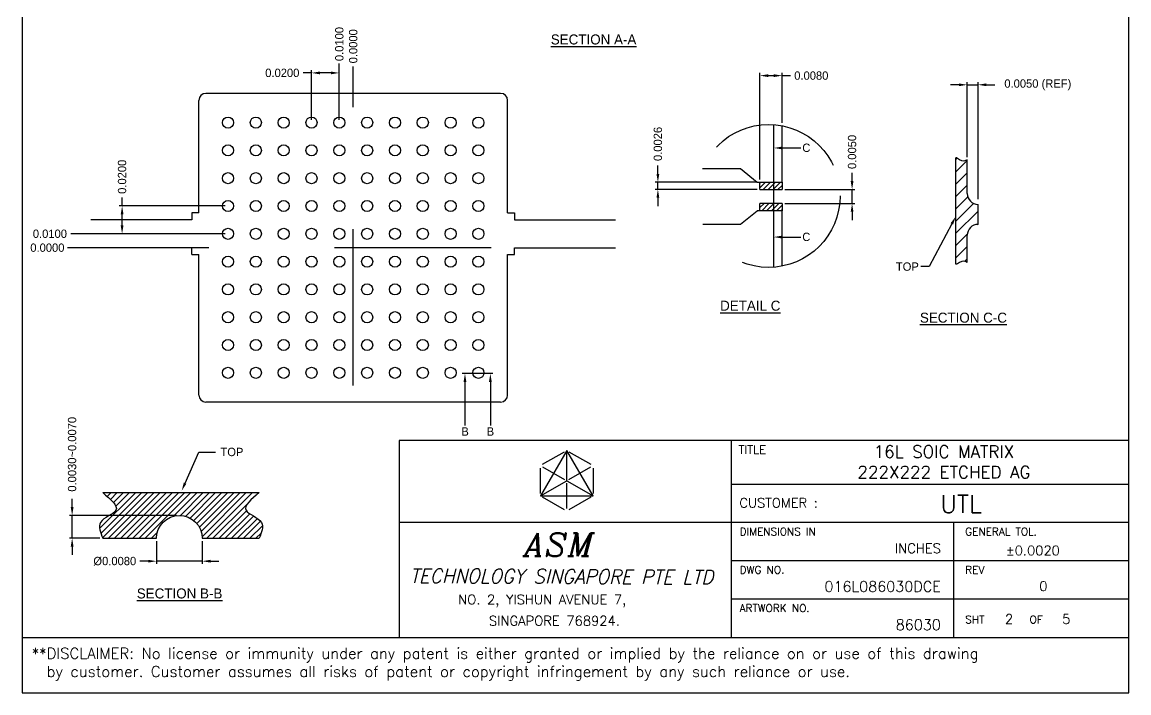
# Model space of a CAD drawing. Header units: inches. Extents: x -27000.02 to -26991.58, y 17307.58 to 17312.32.
# Drawn here: x -26996.612 to -26995.816, y 17311.167 to 17311.649 of the extents above; entities that cross this region are included whole.
import ezdxf
from ezdxf.enums import TextEntityAlignment as Align

# ---------------------------------------------------------------- set-up
doc = ezdxf.new("R2010")
doc.units = ezdxf.units.IN
doc.header["$MEASUREMENT"] = 0
doc.linetypes.add('CENTER', pattern=[2, 1.25, -0.25, 0.25, -0.25])
doc.linetypes.add('HIDDEN', pattern=[0.375, 0.25, -0.125])
doc.layers.add('2D', color=4, linetype='Continuous')
doc.styles.add('ABC', font='ITALIC')
doc.styles.add('SIMPLEX', font='SIMPLEX')

msp = doc.modelspace()

# ---------------------------------------------------------------- hatches: boundary and pattern name
at = {"layer": '2D'}
h = msp.add_hatch(dxfattribs=at)
h.set_pattern_fill('ANSI31', color=256, scale=0.05, style=0)
h.set_pattern_definition([(45, (-26996.200002, 17312.051416), (-0.00441942, 0.00441942), [])])
edge = h.paths.add_edge_path()
edge.add_arc((-26995.92477, 17311.49608), 0.0078, 90, 180)
edge.add_line((-26995.93257, 17311.49608), (-26995.93257, 17311.47653))
edge.add_spline(control_points=[(-26995.93257, 17311.47653), (-26995.93411, 17311.47744), (-26995.93658, 17311.47826), (-26995.94011, 17311.47495), (-26995.94078, 17311.47523)], knot_values=[0.004999, 0.004999, 0.004999, 0.004999, 0.007637, 0.008729, 0.008729, 0.008729, 0.008729], degree=3, periodic=0)
edge.add_line((-26995.94078, 17311.47523), (-26995.94078, 17311.55167))
edge.add_spline(control_points=[(-26995.94078, 17311.55167), (-26995.94011, 17311.55195), (-26995.93658, 17311.54864), (-26995.93411, 17311.54946), (-26995.93257, 17311.55037)], knot_values=[0.004999, 0.004999, 0.004999, 0.004999, 0.006091, 0.008729, 0.008729, 0.008729, 0.008729], degree=3, periodic=0)
edge.add_line((-26995.93257, 17311.55037), (-26995.93257, 17311.52608))
edge.add_arc((-26995.92477, 17311.52608), 0.0078, 180, 270)
edge.add_line((-26995.92477, 17311.51828), (-26995.92477, 17311.50388))
h = msp.add_hatch(dxfattribs=at)
h.set_pattern_fill('ANSI31', color=256, scale=0.02, style=0)
h.set_pattern_definition([(45, (-26992.6370625, 17305.7681572), (-0.00176776695, 0.00176776695), [])])
h.paths.add_polyline_path([(-26996.08163, 17311.51375), (-26996.06563, 17311.51375), (-26996.06563, 17311.519), (-26996.08163, 17311.519)])
h.paths.add_polyline_path([(-26996.08163, 17311.53426), (-26996.06563, 17311.53426), (-26996.06563, 17311.52901), (-26996.08163, 17311.52901)])
h = msp.add_hatch(dxfattribs=at)
h.set_pattern_fill('ANSI31', color=256, scale=0.025, style=0)
h.set_pattern_definition([(45, (-26996.2161444, 17311.6915135), (-0.002209709, 0.002209709), [])])
edge = h.paths.add_edge_path()
edge.add_spline(control_points=[(-26996.44158, 17311.31097), (-26996.44718, 17311.30632), (-26996.45776, 17311.29754), (-26996.4362, 17311.29161), (-26996.43991, 17311.2823), (-26996.44158, 17311.27811)], knot_values=[0, 0, 0, 0, 0.003854, 0.00728, 0.01009, 0.01009, 0.01009, 0.01009], degree=3, periodic=0)
edge.add_line((-26996.44158, 17311.27811), (-26996.48254, 17311.27811))
edge.add_arc((-26996.49897, 17311.27811), 0.01643, 0, 180)
edge.add_line((-26996.5154, 17311.27811), (-26996.55407, 17311.27811))
edge.add_spline(control_points=[(-26996.55407, 17311.27811), (-26996.55574, 17311.2823), (-26996.55945, 17311.29161), (-26996.5379, 17311.29754), (-26996.54847, 17311.30632), (-26996.55407, 17311.31097)], knot_values=[0, 0, 0, 0, 0.00281, 0.006236, 0.01009, 0.01009, 0.01009, 0.01009], degree=3, periodic=0)
edge.add_line((-26996.55407, 17311.31097), (-26996.44158, 17311.31097))

# ---------------------------------------------------------------- linework, layer by layer
at = {"layer": '2D', "color": 7}
for p, q in [((-26996.61203, 17312.31951), (-26996.61203, 17311.20673)), ((-26995.81632, 17311.16692), (-26995.81632, 17312.31951)), ((-26996.26798, 17311.59813), (-26996.47998, 17311.59813)), ((-26996.48498, 17311.51213), (-26996.48498, 17311.59313)), ((-26996.26298, 17311.51213), (-26996.26298, 17311.59313)), ((-26996.06563, 17311.53426), (-26996.06563, 17311.57485)), ((-26995.94078, 17311.47523), (-26995.94078, 17311.55167)), ((-26995.93257, 17311.52608), (-26995.93257, 17311.55037)), ((-26996.12287, 17311.54401), (-26996.09557, 17311.54401)), ((-26996.09557, 17311.54401), (-26996.0836, 17311.53426)), ((-26996.0836, 17311.53426), (-26996.06563, 17311.53426)), ((-26996.0836, 17311.53426), (-26996.06563, 17311.53426)), ((-26995.92477, 17311.50388), (-26995.92477, 17311.51828)), ((-26996.48498, 17311.51213), (-26996.49001, 17311.51213)), ((-26996.49001, 17311.51213), (-26996.49001, 17311.50713)), ((-26996.26298, 17311.51213), (-26996.25796, 17311.51213)), ((-26996.25796, 17311.51213), (-26996.25796, 17311.50713)), ((-26996.09557, 17311.50401), (-26996.0836, 17311.51375)), ((-26996.06563, 17311.51375), (-26996.0836, 17311.51375)), ((-26996.06563, 17311.51375), (-26996.0836, 17311.51375)), ((-26996.06563, 17311.47391), (-26996.06563, 17311.51375)), ((-26996.49001, 17311.50713), (-26996.56252, 17311.50713)), ((-26996.25796, 17311.50713), (-26996.18545, 17311.50713)), ((-26996.12255, 17311.50401), (-26996.09557, 17311.50401)), ((-26995.93257, 17311.47653), (-26995.93257, 17311.49608)), ((-26996.49266, 17311.48713), (-26996.56517, 17311.48713)), ((-26996.49001, 17311.48713), (-26996.56252, 17311.48713)), ((-26996.49001, 17311.48213), (-26996.49001, 17311.48713)), ((-26996.25796, 17311.48213), (-26996.25796, 17311.48713)), ((-26996.25796, 17311.48713), (-26996.18545, 17311.48713)), ((-26996.49001, 17311.48213), (-26996.48498, 17311.48213)), ((-26996.48498, 17311.38113), (-26996.48498, 17311.48213)), ((-26996.26298, 17311.38113), (-26996.26298, 17311.48213)), ((-26996.26298, 17311.48213), (-26996.25796, 17311.48213)), ((-26996.26798, 17311.37613), (-26996.47998, 17311.37613)), ((-26996.34092, 17311.34856), (-26996.34092, 17311.20673)), ((-26995.81632, 17311.34856), (-26996.34092, 17311.34856)), ((-26996.10236, 17311.34856), (-26996.10236, 17311.20673)), ((-26995.81632, 17311.31691), (-26996.10236, 17311.31691)), ((-26995.81632, 17311.28936), (-26996.34092, 17311.28936)), ((-26995.94243, 17311.28936), (-26995.94243, 17311.20673)), ((-26995.81632, 17311.26182), (-26996.10236, 17311.26182)), ((-26995.81632, 17311.23428), (-26996.10236, 17311.23428)), ((-26996.61203, 17311.20673), (-26995.81632, 17311.20673)), ((-26996.61203, 17311.20673), (-26996.61203, 17311.16692)), ((-26996.61203, 17311.16692), (-26995.81632, 17311.16692))]:
    msp.add_line(p, q, dxfattribs=at)
at = {"layer": '2D'}
for p, q in [((-26996.40398, 17311.61285), (-26996.40998, 17311.61285)), ((-26996.40398, 17311.57913), (-26996.40398, 17311.61485)), ((-26996.38998, 17311.61285), (-26996.39798, 17311.61285)), ((-26996.38398, 17311.57913), (-26996.38398, 17311.61961)), ((-26996.38398, 17311.57913), (-26996.38398, 17311.61485)), ((-26996.37398, 17311.58819), (-26996.37398, 17311.61752)), ((-26996.08163, 17311.53626), (-26996.08163, 17311.6129)), ((-26996.06563, 17311.57685), (-26996.06563, 17311.6129)), ((-26996.07563, 17311.6109), (-26996.07163, 17311.6109)), ((-26996.06563, 17311.6109), (-26996.05963, 17311.6109)), ((-26995.93857, 17311.60431), (-26995.94457, 17311.60431)), ((-26995.93257, 17311.55237), (-26995.93257, 17311.60631)), ((-26995.93257, 17311.60431), (-26995.92435, 17311.60431)), ((-26995.92477, 17311.522), (-26995.92477, 17311.60631)), ((-26995.91877, 17311.60431), (-26995.91277, 17311.60431)), ((-26996.06563, 17311.55886), (-26996.05217, 17311.55886)), ((-26996.15494, 17311.54026), (-26996.15494, 17311.54626)), ((-26996.01532, 17311.53501), (-26996.01532, 17311.54101)), ((-26996.08363, 17311.53426), (-26996.15694, 17311.53426)), ((-26996.15494, 17311.52901), (-26996.15494, 17311.53426)), ((-26996.08363, 17311.52901), (-26996.15694, 17311.52901)), ((-26996.06363, 17311.52901), (-26996.01332, 17311.52901)), ((-26996.01532, 17311.519), (-26996.01532, 17311.52901)), ((-26996.46598, 17311.51713), (-26996.54216, 17311.51713)), ((-26996.54016, 17311.51713), (-26996.54016, 17311.52313)), ((-26996.15494, 17311.52301), (-26996.15494, 17311.51701)), ((-26996.06363, 17311.519), (-26996.01332, 17311.519)), ((-26996.54016, 17311.50313), (-26996.54016, 17311.51113)), ((-26996.01532, 17311.513), (-26996.01532, 17311.507)), ((-26995.94358, 17311.50428), (-26995.95981, 17311.47355)), ((-26996.46598, 17311.49713), (-26996.57707, 17311.49713)), ((-26996.46598, 17311.49713), (-26996.54216, 17311.49713)), ((-26996.06563, 17311.49478), (-26996.05217, 17311.49478)), ((-26996.4777, 17311.48713), (-26996.57938, 17311.48713)), ((-26995.95981, 17311.47355), (-26995.96581, 17311.47355)), ((-26996.27363, 17311.39661), (-26996.29564, 17311.39661)), ((-26996.29364, 17311.39061), (-26996.29364, 17311.35927)), ((-26996.2754, 17311.39061), (-26996.2754, 17311.35927)), ((-26996.49492, 17311.31766), (-26996.48499, 17311.34017)), ((-26996.48499, 17311.34017), (-26996.47311, 17311.34017)), ((-26996.57608, 17311.30054), (-26996.57608, 17311.30654)), ((-26996.50097, 17311.29454), (-26996.57808, 17311.29454)), ((-26996.57608, 17311.27811), (-26996.57608, 17311.29454)), ((-26996.55607, 17311.27811), (-26996.57808, 17311.27811)), ((-26996.57608, 17311.27211), (-26996.57608, 17311.26611)), ((-26996.5154, 17311.27611), (-26996.5154, 17311.25964)), ((-26996.48254, 17311.27611), (-26996.48254, 17311.25964)), ((-26996.5214, 17311.26164), (-26996.5274, 17311.26164)), ((-26996.48254, 17311.26164), (-26996.5154, 17311.26164)), ((-26996.47654, 17311.26164), (-26996.47054, 17311.26164))]:
    msp.add_line(p, q, dxfattribs=at)
at = {"layer": '2D', "linetype": 'CENTER', "ltscale": 0.09}
for p, q in [((-26996.37398, 17311.38807), (-26996.37398, 17311.58619)), ((-26996.27492, 17311.48713), (-26996.47305, 17311.48713))]:
    msp.add_line(p, q, dxfattribs=at)
at = {"layer": '2D', "linetype": 'HIDDEN'}
for p, q in [((-26996.08163, 17311.52901), (-26996.08163, 17311.53426)), ((-26996.06563, 17311.53426), (-26996.06563, 17311.52901)), ((-26996.08163, 17311.52901), (-26996.06563, 17311.52901)), ((-26996.08163, 17311.51375), (-26996.08163, 17311.519)), ((-26996.06563, 17311.519), (-26996.08163, 17311.519)), ((-26996.06563, 17311.519), (-26996.06563, 17311.51375))]:
    msp.add_line(p, q, dxfattribs=at)
at = {"layer": '2D', "color": 1}
for p, q in [((-26996.22048, 17311.3413), (-26996.23937, 17311.30858)), ((-26996.22048, 17311.31949), (-26996.22048, 17311.3413)), ((-26996.20158, 17311.30858), (-26996.22048, 17311.3413)), ((-26996.23779, 17311.33131), (-26996.22205, 17311.34039)), ((-26996.2189, 17311.34039), (-26996.20316, 17311.33131)), ((-26996.23937, 17311.3104), (-26996.23937, 17311.32858)), ((-26996.23779, 17311.32949), (-26996.22205, 17311.3204)), ((-26996.2189, 17311.3204), (-26996.20316, 17311.32949)), ((-26996.20158, 17311.32858), (-26996.20158, 17311.3104)), ((-26996.23937, 17311.30858), (-26996.22048, 17311.31949)), ((-26996.22048, 17311.31949), (-26996.20158, 17311.30858)), ((-26996.22048, 17311.29949), (-26996.22048, 17311.31767)), ((-26996.23937, 17311.30858), (-26996.20158, 17311.30858)), ((-26996.22205, 17311.29858), (-26996.23779, 17311.30767)), ((-26996.20316, 17311.30767), (-26996.2189, 17311.29858))]:
    msp.add_line(p, q, dxfattribs=at)
at = {"layer": '2D', "color": 2, "ltscale": 0.05}
msp.add_lwpolyline([(-26996.07163, 17311.47312), (-26996.07163, 17311.57565)], dxfattribs=at)
at = {"layer": '2D'}
msp.add_lwpolyline([(-26996.55407, 17311.31097), (-26996.44158, 17311.31097)], dxfattribs=at)
at = {"layer": '2D', "color": 7}
msp.add_lwpolyline([(-26996.55407, 17311.27811), (-26996.5154, 17311.27811, -1), (-26996.48254, 17311.27811), (-26996.44158, 17311.27811)], format="xyb", dxfattribs=at)
at = {"layer": '2D', "ltscale": 0.02}
for centre in [(-26996.46398, 17311.57713), (-26996.44398, 17311.57713), (-26996.42398, 17311.57713), (-26996.40398, 17311.57713), (-26996.38398, 17311.57713), (-26996.36398, 17311.57713), (-26996.34398, 17311.57713), (-26996.32398, 17311.57713), (-26996.30398, 17311.57713), (-26996.28398, 17311.57713), (-26996.46398, 17311.55713), (-26996.44398, 17311.55713), (-26996.42398, 17311.55713), (-26996.40398, 17311.55713), (-26996.38398, 17311.55713), (-26996.36398, 17311.55713), (-26996.34398, 17311.55713), (-26996.32398, 17311.55713), (-26996.30398, 17311.55713), (-26996.28398, 17311.55713), (-26996.46398, 17311.53713), (-26996.44398, 17311.53713), (-26996.42398, 17311.53713), (-26996.40398, 17311.53713), (-26996.38398, 17311.53713), (-26996.36398, 17311.53713), (-26996.34398, 17311.53713), (-26996.32398, 17311.53713), (-26996.30398, 17311.53713), (-26996.28398, 17311.53713), (-26996.46398, 17311.51713), (-26996.44398, 17311.51713), (-26996.42398, 17311.51713), (-26996.40398, 17311.51713), (-26996.38398, 17311.51713), (-26996.36398, 17311.51713), (-26996.34398, 17311.51713), (-26996.32398, 17311.51713), (-26996.30398, 17311.51713), (-26996.28398, 17311.51713), (-26996.46398, 17311.49713), (-26996.44398, 17311.49713), (-26996.42398, 17311.49713), (-26996.40398, 17311.49713), (-26996.38398, 17311.49713), (-26996.38398, 17311.49713), (-26996.36398, 17311.49713), (-26996.34398, 17311.49713), (-26996.32398, 17311.49713), (-26996.30398, 17311.49713), (-26996.28398, 17311.49713), (-26996.46398, 17311.47713), (-26996.44398, 17311.47713), (-26996.42398, 17311.47713), (-26996.40398, 17311.47713), (-26996.38398, 17311.47713), (-26996.36398, 17311.47713), (-26996.34398, 17311.47713), (-26996.32398, 17311.47713), (-26996.30398, 17311.47713), (-26996.28398, 17311.47713), (-26996.46398, 17311.45713), (-26996.44398, 17311.45713), (-26996.42398, 17311.45713), (-26996.40398, 17311.45713), (-26996.38398, 17311.45713), (-26996.38398, 17311.45713), (-26996.36398, 17311.45713), (-26996.34398, 17311.45713), (-26996.32398, 17311.45713), (-26996.30398, 17311.45713), (-26996.28398, 17311.45713), (-26996.46398, 17311.43713), (-26996.44398, 17311.43713), (-26996.42398, 17311.43713), (-26996.40398, 17311.43713), (-26996.38398, 17311.43713), (-26996.36398, 17311.43713), (-26996.34398, 17311.43713), (-26996.32398, 17311.43713), (-26996.30398, 17311.43713), (-26996.28398, 17311.43713), (-26996.46398, 17311.41713), (-26996.44398, 17311.41713), (-26996.42398, 17311.41713), (-26996.40398, 17311.41713), (-26996.38398, 17311.41713), (-26996.36398, 17311.41713), (-26996.34398, 17311.41713), (-26996.32398, 17311.41713), (-26996.30398, 17311.41713), (-26996.28398, 17311.41713), (-26996.46398, 17311.39713), (-26996.44398, 17311.39713), (-26996.42398, 17311.39713), (-26996.40398, 17311.39713), (-26996.38398, 17311.39713), (-26996.36398, 17311.39713), (-26996.34398, 17311.39713), (-26996.32398, 17311.39713), (-26996.30398, 17311.39713), (-26996.28398, 17311.39713)]:
    msp.add_circle(centre, 0.004, dxfattribs=at)
at = {"layer": '2D', "color": 2, "linetype": 'CENTER', "ltscale": 0.05}
msp.add_circle((-26996.07536, 17311.52438), 0.0514, dxfattribs=at)
at = {"layer": '2D', "color": 7}
for centre, radius, start, end in [((-26996.47998, 17311.59313), 0.005, 90, 180), ((-26996.26798, 17311.59313), 0.005, 0, 90), ((-26995.92477, 17311.52608), 0.0078, 180, 270), ((-26995.92477, 17311.49608), 0.0078, 90, 180), ((-26996.47998, 17311.38113), 0.005, 180, 270), ((-26996.26798, 17311.38113), 0.005, 270, 0)]:
    msp.add_arc(centre, radius, start, end, dxfattribs=at)
at = {"layer": '2D'}
for points in [[(-26995.93257, 17311.55037), (-26995.93411, 17311.54946), (-26995.93658, 17311.54864), (-26995.94011, 17311.55195), (-26995.94078, 17311.55167)], [(-26995.93257, 17311.47653), (-26995.93411, 17311.47744), (-26995.93658, 17311.47826), (-26995.94011, 17311.47495), (-26995.94078, 17311.47523)]]:
    msp.add_open_spline(points, degree=3, knots=[0.004999171, 0.004999171, 0.004999171, 0.004999171, 0.007636818, 0.00872896, 0.00872896, 0.00872896, 0.00872896], dxfattribs=at)
at = {"layer": '2D', "color": 4}
for points in [[(-26996.55407, 17311.31097), (-26996.5446, 17311.29829), (-26996.55563, 17311.28955), (-26996.55407, 17311.27811)], [(-26996.44158, 17311.31097), (-26996.45106, 17311.29829), (-26996.44003, 17311.28955), (-26996.44158, 17311.27811)]]:
    msp.add_spline(points, degree=3, dxfattribs=at)
at = {"layer": '2D'}
for points in [[(-26996.39798, 17311.61385), (-26996.39798, 17311.61185), (-26996.40398, 17311.61285)], [(-26996.38998, 17311.61385), (-26996.38998, 17311.61185), (-26996.38398, 17311.61285)], [(-26996.07563, 17311.6119), (-26996.07563, 17311.6099), (-26996.08163, 17311.6109)], [(-26996.07163, 17311.6119), (-26996.07163, 17311.6099), (-26996.06563, 17311.6109)], [(-26995.93857, 17311.60531), (-26995.93857, 17311.60331), (-26995.93257, 17311.60431)], [(-26995.91877, 17311.60531), (-26995.91877, 17311.60331), (-26995.92477, 17311.60431)], [(-26996.06563, 17311.55986), (-26996.06563, 17311.55786), (-26996.07163, 17311.55886)], [(-26996.15594, 17311.54026), (-26996.15394, 17311.54026), (-26996.15494, 17311.53426)], [(-26996.01632, 17311.53501), (-26996.01432, 17311.53501), (-26996.01532, 17311.52901)], [(-26996.15594, 17311.52301), (-26996.15394, 17311.52301), (-26996.15494, 17311.52901)], [(-26996.54116, 17311.51113), (-26996.53916, 17311.51113), (-26996.54016, 17311.51713)], [(-26996.01632, 17311.513), (-26996.01432, 17311.513), (-26996.01532, 17311.519)], [(-26995.94447, 17311.50475), (-26995.94078, 17311.50959), (-26995.9427, 17311.50381)], [(-26996.54116, 17311.50313), (-26996.53916, 17311.50313), (-26996.54016, 17311.49713)], [(-26996.06563, 17311.49578), (-26996.06563, 17311.49378), (-26996.07163, 17311.49478)], [(-26996.29464, 17311.39061), (-26996.29264, 17311.39061), (-26996.29364, 17311.39661)], [(-26996.2764, 17311.39061), (-26996.2744, 17311.39061), (-26996.2754, 17311.39661)], [(-26996.49401, 17311.31726), (-26996.49735, 17311.31217), (-26996.49584, 17311.31807)], [(-26996.57708, 17311.30054), (-26996.57508, 17311.30054), (-26996.57608, 17311.29454)], [(-26996.57708, 17311.27211), (-26996.57508, 17311.27211), (-26996.57608, 17311.27811)], [(-26996.5214, 17311.26264), (-26996.5214, 17311.26064), (-26996.5154, 17311.26164)], [(-26996.47654, 17311.26264), (-26996.47654, 17311.26064), (-26996.48254, 17311.26164)]]:
    msp.add_solid(points, dxfattribs=at)

# ---------------------------------------------------------------- texts
msp.add_text('TOP', height=0.006, dxfattribs=at).set_placement((-26995.98381, 17311.47055))
at = {"layer": '2D', "color": 1, "style": 'SIMPLEX'}
for s, height, p in [('TITLE', 0.00606, (-26996.09689, 17311.33885)), ('CUSTOMER :', 0.006886, (-26996.09634, 17311.30014)), ('DIMENSIONS IN', 0.0055088, (-26996.09613, 17311.28021)), ('GENERAL TOL.', 0.0055088, (-26995.93389, 17311.28021)), ('DWG NO.', 0.005509, (-26996.09613, 17311.25266)), ('REV', 0.005509, (-26995.93389, 17311.25266)), ('NO. 2, YISHUN AVENUE 7,', 0.0069091, (-26996.29852, 17311.23061)), ('ARTWORK NO.', 0.0055088, (-26996.09613, 17311.22512)), ('SINGAPORE 768924.', 0.0069091, (-26996.27641, 17311.21532)), ('SHT', 0.005509, (-26995.93389, 17311.21693)), ('OF', 0.005509, (-26995.88768, 17311.21693))]:
    msp.add_text(s, height=height, dxfattribs=at).set_placement(p)
at = {"layer": '2D', "color": 4, "style": 'SIMPLEX'}
for s, height, p in [('UTL', 0.012673, (-26995.92201, 17311.29635)), ('016L086030DCE', 0.0075746, (-26995.95147, 17311.23967)), ('86030', 0.007575, (-26995.95147, 17311.21213))]:
    msp.add_text(s, height=height, dxfattribs=at).set_placement(p, align=Align.RIGHT)
at = {"layer": '2D', "color": 1, "style": 'ABC'}
msp.add_text('ASM', height=0.01671, dxfattribs=at).set_placement((-26996.22552, 17311.2735), align=Align.MIDDLE)
at = {"layer": '2D', "color": 4, "style": 'SIMPLEX'}
for s, height, p in [('INCHES', 0.006886, (-26995.98449, 17311.26748)), ('%%P0.0020', 0.006886, (-26995.90488, 17311.26589)), ('0', 0.00689, (-26995.88074, 17311.2402)), ('2', 0.00689, (-26995.90539, 17311.21659)), ('5', 0.00689, (-26995.86428, 17311.21659))]:
    msp.add_text(s, height=height, dxfattribs=at).set_placement(p)
at = {"layer": '2D', "color": 1, "linetype": 'Continuous', "style": 'ABC', "width": 0.738856}
msp.add_text('TECHNOLOGY SINGAPORE PTE LTD', height=0.0101945, rotation=359.71729, dxfattribs=at).set_placement((-26996.33333, 17311.24608), (-26996.11526, 17311.24501), align=Align.FIT)
at = {"layer": '2D', "char_height": 0.006, "attachment_point": 5, "rotation": 90}
for s, insert in [('\\A1;0.0100', (-26996.38398, 17311.63361)), ('\\A1;0.0000', (-26996.37398, 17311.63202)), ('\\A1;0.0026', (-26996.15494, 17311.56176)), ('\\A1;0.0050', (-26996.01532, 17311.55601)), ('\\A1;0.0200', (-26996.54016, 17311.53813)), ('\\A1;0.0030~0.0070', (-26996.57608, 17311.33854))]:
    msp.add_mtext(s, dxfattribs=dict(at, insert=insert))
at = {"layer": '2D', "attachment_point": 5}
for s, insert, char_height in [('\\A1;{\\LSECTION A-A}', (-26996.20118, 17311.63686), 0.0072), ('\\A1;0.0200', (-26996.42498, 17311.61285), 0.006), ('\\A1;0.0080', (-26996.04463, 17311.6109), 0.006), ('\\A1;0.0050 (REF)', (-26995.88177, 17311.60431), 0.006), ('\\A1;C', (-26996.04821, 17311.55897), 0.006), ('\\A1;0.0100', (-26996.59207, 17311.49713), 0.006), ('\\A1;C', (-26996.04821, 17311.49488), 0.006), ('\\A1;0.0000', (-26996.59388, 17311.48713), 0.006), ('\\A1;{\\LDETAIL C}', (-26996.08853, 17311.44536), 0.0072), ('\\A1;{\\LSECTION C-C}', (-26995.93527, 17311.43676), 0.0072), ('\\A1;B', (-26996.29357, 17311.35493), 0.006), ('\\A1;B', (-26996.27533, 17311.35493), 0.006), ('\\A1;TOP', (-26996.46119, 17311.34017), 0.006), ('\\A1;%%c0.0080', (-26996.5454, 17311.26164), 0.006), ('\\A1;{\\LSECTION B-B}', (-26996.49883, 17311.23838), 0.0072)]:
    msp.add_mtext(s, dxfattribs=dict(at, insert=insert, char_height=char_height))
at = {"layer": '2D', "color": 4, "insert": (-26995.94927, 17311.33303), "char_height": 0.0088287, "attachment_point": 5, "style": 'SIMPLEX'}
msp.add_mtext('16L SOIC MATRIX \\P222X222 ETCHED AG', dxfattribs=at)
at = {"layer": '2D', "color": 7, "insert": (-26996.60519, 17311.1993), "char_height": 0.00784047, "width": 1.0282031, "attachment_point": 1, "style": 'SIMPLEX'}
msp.add_mtext('**DISCLAIMER: No license or immunity under any patent is either granted or implied by the reliance on or use of this drawing\\P  by customer. Customer assumes all risks of patent or copyright infringement by any such reliance or use.', dxfattribs=at)

doc.saveas('drawing.dxf')
